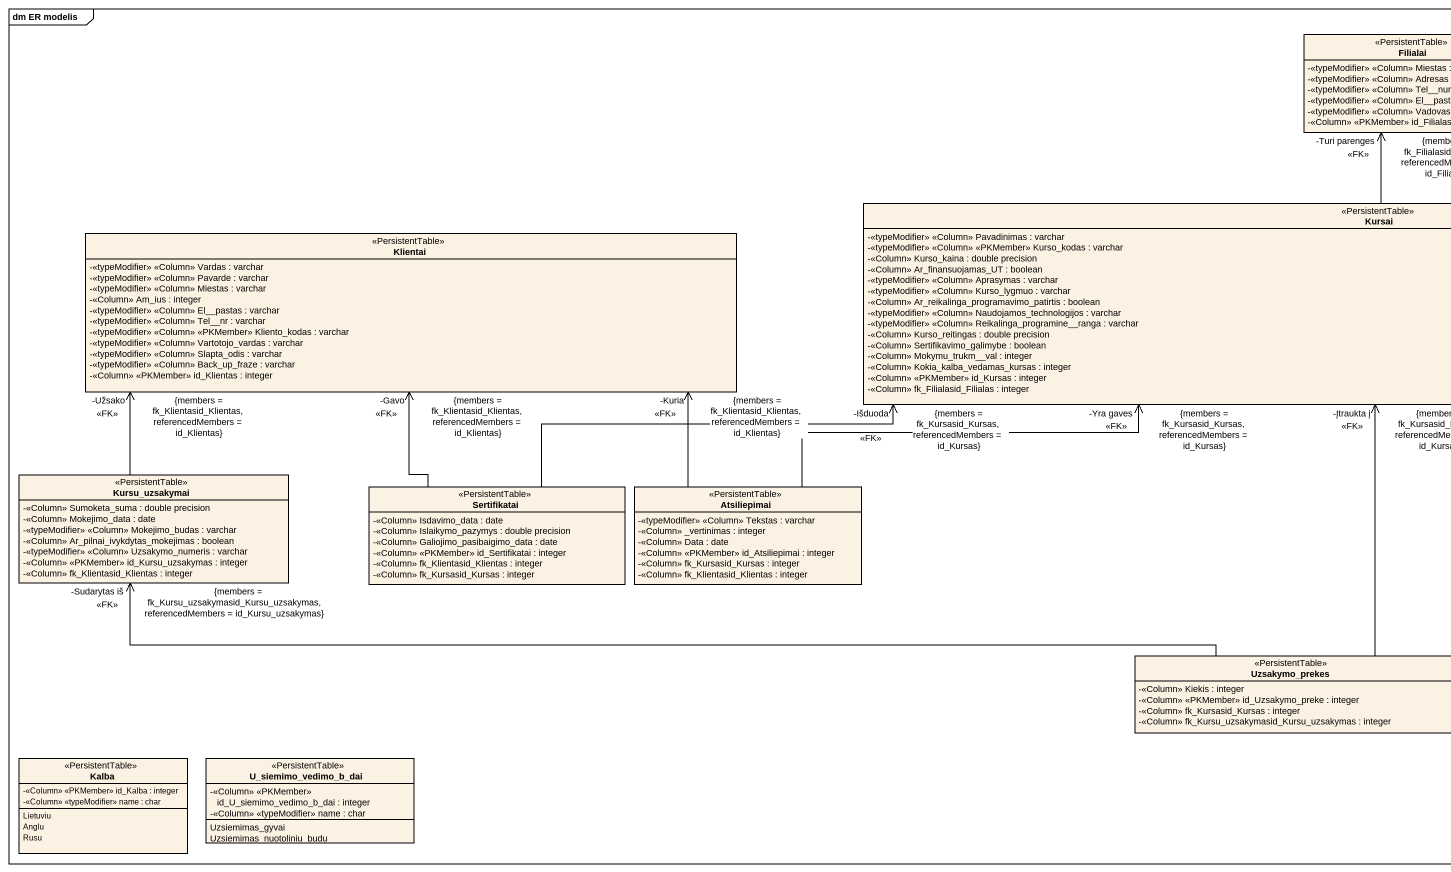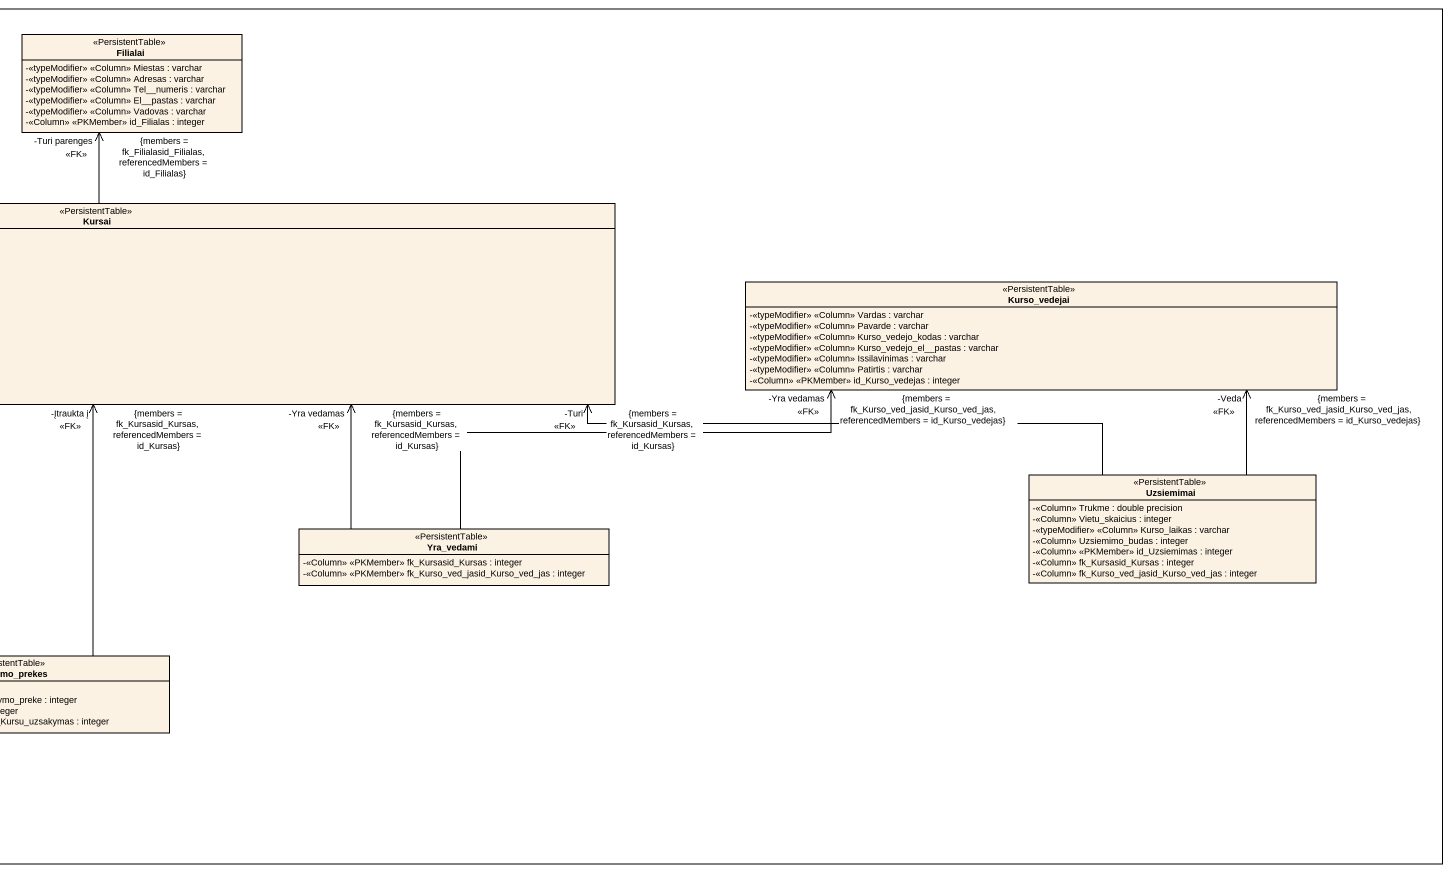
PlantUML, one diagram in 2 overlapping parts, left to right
@startuml
mainframe dm ER modelis
hide circle
hide empty members
skinparam classAttributeIconSize 0
class Filialai <<PersistentTable>> {
  -<<typeModifier>> <<Column>> Miestas : varchar
  -<<typeModifier>> <<Column>> Adresas : varchar
  -<<typeModifier>> <<Column>> Tel__numeris : varchar
  -<<typeModifier>> <<Column>> El__pastas : varchar
  -<<typeModifier>> <<Column>> Vadovas : varchar
  -<<Column>> <<PKMember>> id_Filialas : integer
}
class Klientai <<PersistentTable>> {
  -<<typeModifier>> <<Column>> Vardas : varchar
  -<<typeModifier>> <<Column>> Pavarde : varchar
  -<<typeModifier>> <<Column>> Miestas : varchar
  -<<Column>> Am_ius : integer
  -<<typeModifier>> <<Column>> El__pastas : varchar
  -<<typeModifier>> <<Column>> Tel__nr : varchar
  -<<typeModifier>> <<Column>> <<PKMember>> Kliento_kodas : varchar
  -<<typeModifier>> <<Column>> Vartotojo_vardas : varchar
  -<<typeModifier>> <<Column>> Slapta_odis : varchar
  -<<typeModifier>> <<Column>> Back_up_fraze : varchar
  -<<Column>> <<PKMember>> id_Klientas : integer
}
class Kursai <<PersistentTable>> {
  -<<typeModifier>> <<Column>> Pavadinimas : varchar
  -<<typeModifier>> <<Column>> <<PKMember>> Kurso_kodas : varchar
  -<<Column>> Kurso_kaina : double precision
  -<<Column>> Ar_finansuojamas_UT : boolean
  -<<typeModifier>> <<Column>> Aprasymas : varchar
  -<<typeModifier>> <<Column>> Kurso_lygmuo : varchar
  -<<Column>> Ar_reikalinga_programavimo_patirtis : boolean
  -<<typeModifier>> <<Column>> Naudojamos_technologijos : varchar
  -<<typeModifier>> <<Column>> Reikalinga_programine__ranga : varchar
  -<<Column>> Kurso_reitingas : double precision
  -<<Column>> Sertifikavimo_galimybe : boolean
  -<<Column>> Mokymu_trukm__val : integer
  -<<Column>> Kokia_kalba_vedamas_kursas : integer
  -<<Column>> <<PKMember>> id_Kursas : integer
  -<<Column>> fk_Filialasid_Filialas : integer
}
class Kurso_vedejai <<PersistentTable>> {
  -<<typeModifier>> <<Column>> Vardas : varchar
  -<<typeModifier>> <<Column>> Pavarde : varchar
  -<<typeModifier>> <<Column>> Kurso_vedejo_kodas : varchar
  -<<typeModifier>> <<Column>> Kurso_vedejo_el__pastas : varchar
  -<<typeModifier>> <<Column>> Issilavinimas : varchar
  -<<typeModifier>> <<Column>> Patirtis : varchar
  -<<Column>> <<PKMember>> id_Kurso_vedejas : integer
}
class Kursu_uzsakymai <<PersistentTable>> {
  -<<Column>> Sumoketa_suma : double precision
  -<<Column>> Mokejimo_data : date
  -<<typeModifier>> <<Column>> Mokejimo_budas : varchar
  -<<Column>> Ar_pilnai_ivykdytas_mokejimas : boolean
  -<<typeModifier>> <<Column>> Uzsakymo_numeris : varchar
  -<<Column>> <<PKMember>> id_Kursu_uzsakymas : integer
  -<<Column>> fk_Klientasid_Klientas : integer
}
class Sertifikatai <<PersistentTable>> {
  -<<Column>> Isdavimo_data : date
  -<<Column>> Islaikymo_pazymys : double precision
  -<<Column>> Galiojimo_pasibaigimo_data : date
  -<<Column>> <<PKMember>> id_Sertifikatai : integer
  -<<Column>> fk_Klientasid_Klientas : integer
  -<<Column>> fk_Kursasid_Kursas : integer
}
class Atsiliepimai <<PersistentTable>> {
  -<<typeModifier>> <<Column>> Tekstas : varchar
  -<<Column>> _vertinimas : integer
  -<<Column>> Data : date
  -<<Column>> <<PKMember>> id_Atsiliepimai : integer
  -<<Column>> fk_Kursasid_Kursas : integer
  -<<Column>> fk_Klientasid_Klientas : integer
}
class Uzsiemimai <<PersistentTable>> {
  -<<Column>> Trukme : double precision
  -<<Column>> Vietu_skaicius : integer
  -<<typeModifier>> <<Column>> Kurso_laikas : varchar
  -<<Column>> Uzsiemimo_budas : integer
  -<<Column>> <<PKMember>> id_Uzsiemimas : integer
  -<<Column>> fk_Kursasid_Kursas : integer
  -<<Column>> fk_Kurso_ved_jasid_Kurso_ved_jas : integer
}
class Yra_vedami <<PersistentTable>> {
  -<<Column>> <<PKMember>> fk_Kursasid_Kursas : integer
  -<<Column>> <<PKMember>> fk_Kurso_ved_jasid_Kurso_ved_jas : integer
}
class Uzsakymo_prekes <<PersistentTable>> {
  -<<Column>> Kiekis : integer
  -<<Column>> <<PKMember>> id_Uzsakymo_preke : integer
  -<<Column>> fk_Kursasid_Kursas : integer
  -<<Column>> fk_Kursu_uzsakymasid_Kursu_uzsakymas : integer
}
enum Kalba <<PersistentTable>> {
  -<<Column>> <<PKMember>> id_Kalba : integer
  -<<Column>> <<typeModifier>> name : char
  Lietuviu
  Anglu
  Rusu
}
enum U_siemimo_vedimo_b_dai <<PersistentTable>> {
  -<<Column>> <<PKMember>> id_U_siemimo_vedimo_b_dai : integer
  -<<Column>> <<typeModifier>> name : char
  Uzsiemimas_gyvai
  Uzsiemimas_nuotoliniu_budu
}
Kursai -up-> "-Turi parenges\n<<FK>>\n{members = fk_Filialasid_Filialas, referencedMembers = id_Filialas}" Filialai
Kursu_uzsakymai -up-> "-Užsako\n<<FK>>\n{members = fk_Klientasid_Klientas, referencedMembers = id_Klientas}" Klientai
Sertifikatai -up-> "-Gavo\n<<FK>>\n{members = fk_Klientasid_Klientas, referencedMembers = id_Klientas}" Klientai
Sertifikatai -right-> "-Išduoda\n<<FK>>\n{members = fk_Kursasid_Kursas, referencedMembers = id_Kursas}" Kursai
Atsiliepimai -up-> "-Kuria\n<<FK>>\n{members = fk_Klientasid_Klientas, referencedMembers = id_Klientas}" Klientai
Atsiliepimai -right-> "-Yra gaves\n<<FK>>\n{members = fk_Kursasid_Kursas, referencedMembers = id_Kursas}" Kursai
Uzsiemimai -left-> "-Turi\n<<FK>>\n{members = fk_Kursasid_Kursas, referencedMembers = id_Kursas}" Kursai
Uzsiemimai -up-> "-Veda\n<<FK>>\n{members = fk_Kurso_ved_jasid_Kurso_ved_jas, referencedMembers = id_Kurso_vedejas}" Kurso_vedejai
Yra_vedami -up-> "-Yra vedamas\n<<FK>>\n{members = fk_Kursasid_Kursas, referencedMembers = id_Kursas}" Kursai
Yra_vedami -right-> "-Yra vedamas\n<<FK>>\n{members = fk_Kurso_ved_jasid_Kurso_ved_jas, referencedMembers = id_Kurso_vedejas}" Kurso_vedejai
Uzsakymo_prekes -up-> "-Įtraukta į\n<<FK>>\n{members = fk_Kursasid_Kursas, referencedMembers = id_Kursas}" Kursai
Uzsakymo_prekes -left-> "-Sudarytas iš\n<<FK>>\n{members = fk_Kursu_uzsakymasid_Kursu_uzsakymas, referencedMembers = id_Kursu_uzsakymas}" Kursu_uzsakymai
@enduml
